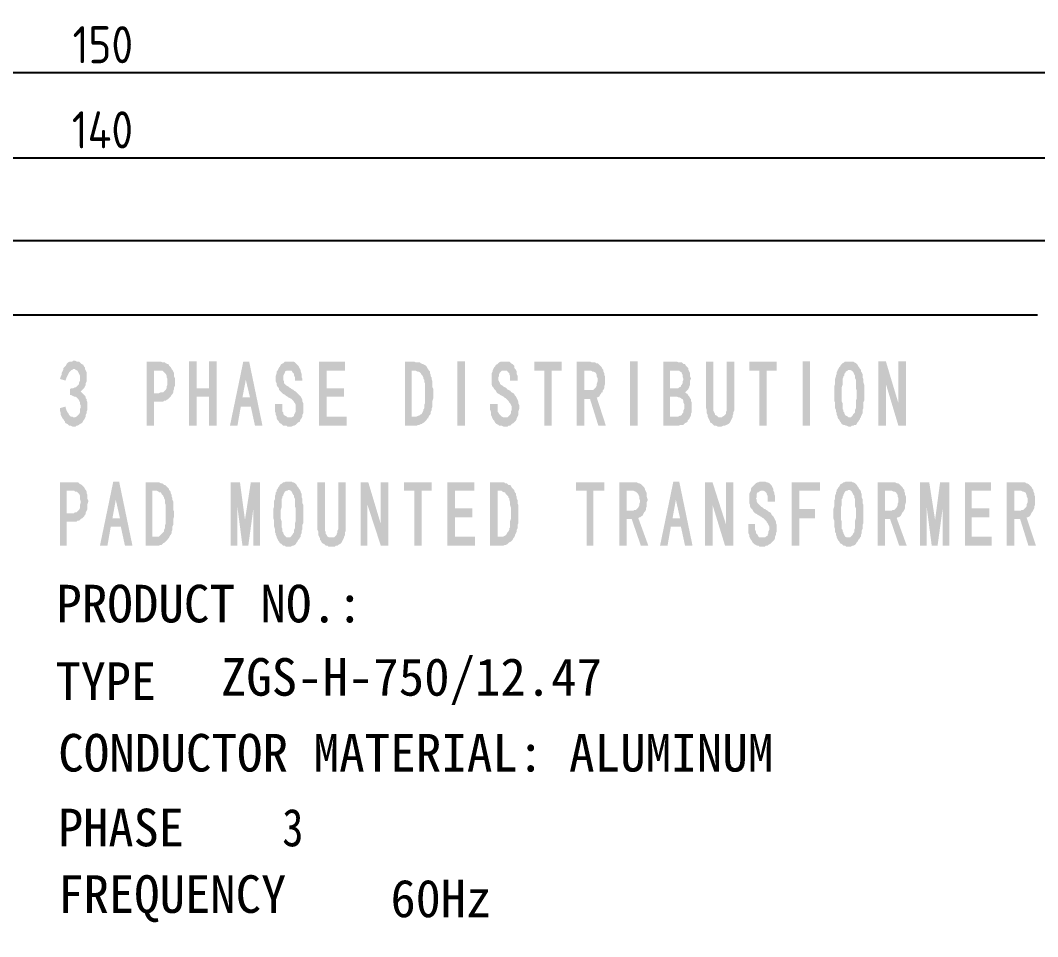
# Model space of a CAD drawing. Header units: millimetres. Extents: x 226184 to 235717, y -181921 to -175474.
# Drawn here: x 235607.6 to 235676.2, y -181447 to -181385.2 of the extents above; entities that cross this region are included whole.
import ezdxf

# ---------------------------------------------------------------- set-up
doc = ezdxf.new("R2010")
doc.units = ezdxf.units.MM
doc.header["$LTSCALE"] = 13
doc.layers.add('2', color=3, linetype='Continuous')
doc.layers.add('PDF_Geometry', color=7, linetype='Continuous')
doc.styles.add('PDF FangSong', font='simfang.ttf')
doc.styles.get("Standard").update_dxf_attribs({"font": 'gbenor.shx', "bigfont": 'gbcbig.shx'})
doc.dimstyles.new('ISO-25', dxfattribs={"dimtxt": 2.5, "dimasz": 2.5, "dimexe": 1.25, "dimexo": 0.625, "dimtad": 1, "dimtxsty": 'Standard', "dimcen": 2.5, "dimadec": 0, "dimazin": 0, "dimtfac": 1, "dimtmove": 0, "dimatfit": 3, "dimfxl": 1, "dimarcsym": 0})

# ---------------------------------------------------------------- blocks, each defined once
blk = doc.blocks.new('*D157')
at = {"layer": '2', "color": 0, "linetype": 'Continuous', "lineweight": -2}
for p, q in [((235543.149, -181401.883), (235543.149, -181393.252)), ((235683.116, -181401.883), (235683.116, -181393.252)), ((235545.649, -181394.502), (235680.616, -181394.502))]:
    blk.add_line(p, q, dxfattribs=at)
at = {"layer": '2', "color": 0, "linetype": 'Continuous'}
for points in [[(235545.649, -181394.086), (235545.649, -181394.919), (235543.149, -181394.502)], [(235680.616, -181394.086), (235680.616, -181394.919), (235683.116, -181394.502)]]:
    blk.add_solid(points, dxfattribs=at)
at = {"layer": 'Defpoints', "color": 0, "linetype": 'Continuous'}
for p in [(235683.116, -181394.502), (235543.149, -181402.508), (235683.116, -181402.508)]:
    blk.add_point(p, dxfattribs=at)
at = {"layer": '2', "color": 0, "linetype": 'Continuous', "insert": (235613.132, -181392.627), "char_height": 2.5, "attachment_point": 5}
blk.add_mtext('140', dxfattribs=at)
blk = doc.blocks.new('*D158')
at = {"layer": '2', "color": 0, "linetype": 'Continuous', "lineweight": -2}
for p, q in [((235538.15, -181399.468), (235538.15, -181387.513)), ((235688.171, -181399.468), (235688.171, -181387.513)), ((235540.65, -181388.763), (235685.671, -181388.763))]:
    blk.add_line(p, q, dxfattribs=at)
at = {"layer": '2', "color": 0, "linetype": 'Continuous'}
for points in [[(235540.65, -181388.346), (235540.65, -181389.179), (235538.15, -181388.763)], [(235685.671, -181388.346), (235685.671, -181389.179), (235688.171, -181388.763)]]:
    blk.add_solid(points, dxfattribs=at)
at = {"layer": 'Defpoints', "color": 0, "linetype": 'Continuous'}
for p in [(235688.171, -181388.763), (235538.15, -181400.093), (235688.171, -181400.093)]:
    blk.add_point(p, dxfattribs=at)
at = {"layer": '2', "color": 0, "linetype": 'Continuous', "insert": (235613.16, -181386.888), "char_height": 2.5, "attachment_point": 5}
blk.add_mtext('150', dxfattribs=at)

msp = doc.modelspace()

# ---------------------------------------------------------------- hatches: boundary and pattern name
at = {"layer": '2', "linetype": 'Continuous', "transparency": 33554559}
for points in [[(235611.166, -181408.181), (235611.11, -181408.238), (235610.998, -181408.238), (235610.942, -181408.238), (235610.829, -181408.294), (235610.773, -181408.35), (235610.717, -181408.406), (235610.661, -181408.518), (235610.605, -181408.575), (235610.549, -181408.631), (235610.492, -181408.687), (235610.492, -181408.799), (235610.436, -181408.912), (235610.38, -181409.024), (235610.38, -181409.136), (235610.324, -181409.249), (235610.268, -181409.417), (235610.661, -181409.529), (235610.661, -181409.473), (235610.717, -181409.305), (235610.773, -181409.192), (235610.829, -181409.08), (235610.886, -181408.968), (235610.942, -181408.912), (235610.998, -181408.855), (235611.054, -181408.799), (235611.11, -181408.799), (235611.166, -181408.743), (235611.953, -181408.743), (235611.953, -181408.631), (235611.897, -181408.575), (235611.84, -181408.462), (235611.728, -181408.406), (235611.672, -181408.35), (235611.616, -181408.294), (235611.56, -181408.238), (235611.447, -181408.238), (235611.391, -181408.238), (235611.279, -181408.181)], [(235617.064, -181408.238), (235616.109, -181408.238), (235616.109, -181412.562), (235616.615, -181412.562), (235616.615, -181410.934), (235617.064, -181410.934), (235617.12, -181410.934), (235617.232, -181410.934), (235617.289, -181410.877), (235617.401, -181410.877), (235617.457, -181410.821), (235617.569, -181410.765), (235617.626, -181410.709), (235617.682, -181410.653), (235617.738, -181410.596), (235617.794, -181410.484), (235617.85, -181410.428), (235616.615, -181410.372), (235616.615, -181408.855), (235616.952, -181408.855), (235617.85, -181408.799), (235617.794, -181408.743), (235617.738, -181408.631), (235617.682, -181408.575), (235617.626, -181408.518), (235617.569, -181408.406), (235617.513, -181408.406), (235617.401, -181408.35), (235617.345, -181408.294), (235617.232, -181408.294), (235617.176, -181408.294)], [(235619.479, -181408.237), (235618.974, -181408.237), (235618.974, -181412.562), (235619.479, -181412.562), (235619.479, -181410.596), (235620.322, -181410.596), (235619.479, -181410.035)], [(235620.827, -181408.237), (235620.322, -181408.237), (235620.322, -181410.035), (235619.479, -181410.035), (235620.322, -181410.596), (235620.322, -181412.562), (235620.827, -181412.562)], [(235623.018, -181408.238), (235622.624, -181408.238), (235621.726, -181412.562), (235622.231, -181412.562), (235622.456, -181411.27), (235623.13, -181411.27), (235622.568, -181410.653), (235622.793, -181409.473)], [(235623.018, -181408.237), (235622.793, -181409.473), (235623.074, -181410.653), (235622.568, -181410.653), (235623.13, -181411.27), (235623.411, -181412.562), (235623.916, -181412.562)], [(235625.714, -181408.238), (235625.601, -181408.238), (235625.545, -181408.238), (235625.433, -181408.238), (235625.377, -181408.294), (235625.32, -181408.35), (235625.208, -181408.406), (235625.152, -181408.462), (235625.096, -181408.575), (235625.04, -181408.631), (235624.983, -181408.743), (235624.927, -181408.855), (235625.714, -181408.855), (235625.826, -181408.855), (235625.882, -181408.855), (235625.938, -181408.968), (235625.994, -181409.024), (235626.051, -181409.08), (235626.051, -181409.192), (235626.107, -181409.305), (235626.107, -181409.417), (235626.107, -181409.529), (235626.612, -181409.529), (235626.612, -181409.417), (235626.556, -181409.305), (235626.556, -181409.192), (235626.556, -181409.08), (235626.5, -181408.912), (235626.5, -181408.799), (235626.444, -181408.743), (235626.388, -181408.631), (235626.331, -181408.518), (235626.275, -181408.462), (235626.219, -181408.406), (235626.163, -181408.35), (235626.107, -181408.294), (235625.994, -181408.238), (235625.882, -181408.238), (235625.826, -181408.238)], [(235629.477, -181408.238), (235627.735, -181408.238), (235627.735, -181412.562), (235629.589, -181412.562), (235629.589, -181411.944), (235628.241, -181411.944), (235628.241, -181410.596), (235629.421, -181410.596), (235629.421, -181410.035), (235628.241, -181410.035), (235628.241, -181408.855), (235629.477, -181408.855)], [(235634.139, -181408.238), (235633.521, -181408.238), (235633.521, -181412.562), (235634.139, -181412.562), (235634.195, -181412.562), (235634.307, -181412.562), (235634.419, -181412.506), (235634.476, -181412.506), (235634.588, -181412.45), (235634.644, -181412.45), (235634.7, -181412.394), (235634.813, -181412.338), (235634.869, -181412.282), (235634.925, -181412.225), (235634.981, -181412.169), (235635.037, -181412.057), (235635.093, -181412.057), (235635.093, -181412.001), (235633.97, -181411.944), (235633.97, -181408.855), (235634.139, -181408.855), (235635.15, -181408.855), (235635.093, -181408.799), (235635.093, -181408.743), (235635.037, -181408.687), (235634.981, -181408.575), (235634.925, -181408.518), (235634.813, -181408.462), (235634.756, -181408.406), (235634.7, -181408.406), (235634.588, -181408.35), (235634.532, -181408.294), (235634.419, -181408.294), (235634.307, -181408.294), (235634.251, -181408.294)], [(235637.565, -181412.562), (235637.059, -181412.562), (235637.059, -181408.237), (235637.565, -181408.237)], [(235640.205, -181408.238), (235640.148, -181408.238), (235640.036, -181408.238), (235639.98, -181408.238), (235639.868, -181408.294), (235639.811, -181408.35), (235639.755, -181408.406), (235639.643, -181408.462), (235639.587, -181408.575), (235639.531, -181408.631), (235639.474, -181408.743), (235639.418, -181408.855), (235640.205, -181408.855), (235640.317, -181408.855), (235640.373, -181408.855), (235640.485, -181408.968), (235640.542, -181409.024), (235640.542, -181409.08), (235640.598, -181409.192), (235640.598, -181409.305), (235640.598, -181409.417), (235640.598, -181409.529), (235641.103, -181409.529), (235641.103, -181409.417), (235641.103, -181409.305), (235641.103, -181409.192), (235641.047, -181409.08), (235641.047, -181408.912), (235640.991, -181408.799), (235640.935, -181408.743), (235640.879, -181408.631), (235640.879, -181408.518), (235640.822, -181408.462), (235640.766, -181408.406), (235640.654, -181408.35), (235640.598, -181408.294), (235640.542, -181408.238), (235640.429, -181408.238), (235640.317, -181408.238)], [(235644.08, -181408.238), (235642.227, -181408.238), (235642.227, -181408.855), (235642.901, -181408.855), (235642.901, -181412.562), (235643.406, -181412.562), (235643.406, -181408.855), (235644.08, -181408.855)], [(235645.99, -181408.238), (235645.091, -181408.238), (235645.091, -181412.562), (235645.596, -181412.562), (235645.596, -181410.765), (235645.99, -181410.765), (235646.439, -181410.653), (235646.495, -181410.653), (235646.608, -181410.596), (235646.664, -181410.484), (235646.72, -181410.428), (235646.776, -181410.316), (235646.832, -181410.316), (235646.832, -181410.203), (235645.596, -181410.147), (235645.596, -181408.855), (235645.934, -181408.855), (235646.888, -181408.799), (235646.832, -181408.743), (235646.776, -181408.631), (235646.72, -181408.575), (235646.664, -181408.518), (235646.608, -181408.462), (235646.551, -181408.406), (235646.495, -181408.35), (235646.383, -181408.35), (235646.327, -181408.294), (235646.214, -181408.294), (235646.102, -181408.294)], [(235649.191, -181412.562), (235648.686, -181412.562), (235648.686, -181408.237), (235649.191, -181408.237)], [(235651.831, -181408.238), (235650.932, -181408.238), (235650.932, -181412.562), (235651.831, -181412.562), (235651.887, -181412.562), (235651.999, -181412.562), (235652.056, -181412.506), (235652.168, -181412.506), (235652.28, -181412.506), (235652.336, -181412.45), (235652.393, -181412.394), (235652.505, -181412.338), (235652.561, -181412.282), (235652.561, -181412.225), (235652.617, -181412.169), (235652.673, -181412.113), (235652.73, -181412.001), (235651.382, -181411.944), (235651.382, -181410.596), (235651.831, -181410.596), (235652.673, -181410.596), (235652.617, -181410.54), (235652.561, -181410.428), (235652.449, -181410.372), (235652.393, -181410.316), (235652.336, -181410.316), (235652.393, -181410.316), (235652.449, -181410.26), (235652.505, -181410.203), (235652.617, -181410.091), (235651.382, -181410.035), (235651.382, -181408.855), (235651.887, -181408.855), (235652.617, -181408.799), (235652.617, -181408.687), (235652.561, -181408.631), (235652.505, -181408.575), (235652.449, -181408.518), (235652.393, -181408.406), (235652.28, -181408.406), (235652.224, -181408.35), (235652.168, -181408.294), (235652.056, -181408.294), (235651.943, -181408.294)], [(235654.302, -181408.238), (235653.797, -181408.238), (235653.797, -181411.27), (235653.797, -181411.327), (235653.853, -181411.495), (235653.853, -181411.608), (235653.853, -181411.72), (235653.909, -181411.832), (235653.909, -181411.944), (235653.965, -181412.057), (235654.022, -181412.169), (235654.022, -181412.225), (235654.078, -181412.225), (235654.078, -181412.338), (235654.19, -181412.394), (235654.246, -181412.45), (235654.302, -181412.506), (235654.359, -181412.562), (235654.471, -181412.562), (235654.583, -181412.618), (235654.639, -181412.618), (235654.752, -181412.618), (235654.864, -181412.618), (235654.976, -181412.562), (235655.089, -181412.562), (235655.145, -181412.506), (235655.201, -181412.506), (235655.313, -181412.45), (235655.37, -181412.394), (235655.426, -181412.338), (235655.482, -181412.225), (235655.538, -181412.113), (235655.594, -181412.001), (235654.752, -181412.001), (235654.639, -181412.001), (235654.583, -181411.944), (235654.527, -181411.888), (235654.415, -181411.832), (235654.415, -181411.776), (235654.359, -181411.664), (235654.302, -181411.551), (235654.302, -181411.439), (235654.302, -181411.27)], [(235655.707, -181408.238), (235655.201, -181408.238), (235655.201, -181411.27), (235655.201, -181411.439), (235655.201, -181411.551), (235655.145, -181411.664), (235655.145, -181411.776), (235655.089, -181411.832), (235655.033, -181411.888), (235654.92, -181411.944), (235654.864, -181412.001), (235654.752, -181412.001), (235655.594, -181412.001), (235655.594, -181411.888), (235655.65, -181411.776), (235655.65, -181411.664), (235655.707, -181411.551), (235655.707, -181411.383), (235655.707, -181411.27)], [(235658.571, -181408.238), (235656.717, -181408.238), (235656.717, -181408.855), (235657.391, -181408.855), (235657.391, -181412.562), (235657.897, -181412.562), (235657.897, -181408.855), (235658.571, -181408.855)], [(235660.818, -181412.562), (235660.312, -181412.562), (235660.312, -181408.237), (235660.818, -181408.237)], [(235663.458, -181408.238), (235663.345, -181408.238), (235663.289, -181408.238), (235663.177, -181408.238), (235663.121, -181408.294), (235663.008, -181408.35), (235662.952, -181408.406), (235662.896, -181408.462), (235662.84, -181408.575), (235662.784, -181408.631), (235662.727, -181408.743), (235662.671, -181408.799), (235663.458, -181408.799), (235663.514, -181408.799), (235663.626, -181408.855), (235663.682, -181408.912), (235663.738, -181408.968), (235663.795, -181409.08), (235663.795, -181409.136), (235663.851, -181409.192), (235663.851, -181409.305), (235663.851, -181409.361), (235663.907, -181409.473), (235663.907, -181409.586), (235663.907, -181409.754), (235663.907, -181409.866), (235663.907, -181410.035), (235663.963, -181410.203), (235663.963, -181410.372), (235663.963, -181410.54), (235663.963, -181410.709), (235663.907, -181410.877), (235663.907, -181411.046), (235663.907, -181411.158), (235663.907, -181411.27), (235663.907, -181411.383), (235663.851, -181411.495), (235663.851, -181411.551), (235663.851, -181411.664), (235663.795, -181411.72), (235663.738, -181411.776), (235663.682, -181411.888), (235663.626, -181411.944), (235663.57, -181412.001), (235663.458, -181412.001), (235664.188, -181412.057), (235664.244, -181412.001), (235664.244, -181411.944), (235664.3, -181411.832), (235664.356, -181411.72), (235664.356, -181411.608), (235664.356, -181411.495), (235664.412, -181411.383), (235664.412, -181411.27), (235664.412, -181411.158), (235664.412, -181410.99), (235664.469, -181410.877), (235664.469, -181410.709), (235664.469, -181410.54), (235664.469, -181410.372), (235664.469, -181410.26), (235664.469, -181410.091), (235664.469, -181409.923), (235664.469, -181409.81), (235664.412, -181409.642), (235664.412, -181409.529), (235664.412, -181409.417), (235664.356, -181409.305), (235664.356, -181409.192), (235664.356, -181409.08), (235664.3, -181408.968), (235664.244, -181408.912), (235664.244, -181408.799), (235664.188, -181408.743), (235664.132, -181408.631), (235664.075, -181408.575), (235664.019, -181408.462), (235663.963, -181408.406), (235663.907, -181408.35), (235663.795, -181408.294), (235663.738, -181408.238), (235663.626, -181408.238), (235663.57, -181408.238)], [(235665.929, -181408.237), (235665.423, -181408.237), (235665.423, -181412.562), (235665.929, -181412.562), (235665.929, -181409.754)], [(235665.929, -181408.237), (235665.929, -181409.754), (235666.771, -181412.562), (235666.771, -181411.046)], [(235667.277, -181408.237), (235666.771, -181408.237), (235666.771, -181411.046), (235666.771, -181412.562), (235667.277, -181412.562)], [(235611.953, -181408.743), (235611.166, -181408.743), (235611.279, -181408.743), (235611.335, -181408.799), (235611.447, -181408.855), (235611.503, -181408.968), (235611.559, -181409.08), (235611.616, -181409.192), (235611.616, -181409.305), (235611.616, -181409.417), (235611.616, -181409.529), (235611.559, -181409.642), (235611.559, -181409.754), (235611.503, -181409.81), (235611.447, -181409.866), (235611.391, -181409.923), (235611.335, -181409.979), (235611.279, -181409.979), (235611.166, -181410.035), (235611.054, -181410.035), (235610.942, -181410.091), (235610.942, -181410.484), (235610.998, -181410.484), (235611.11, -181410.54), (235611.222, -181410.597), (235611.279, -181410.597), (235611.391, -181410.653), (235611.447, -181410.709), (235611.503, -181410.765), (235611.559, -181410.877), (235611.616, -181410.99), (235611.616, -181411.102), (235611.672, -181411.214), (235611.672, -181411.327), (235611.616, -181411.439), (235611.616, -181411.551), (235611.616, -181411.664), (235611.559, -181411.776), (235611.503, -181411.832), (235611.447, -181411.888), (235611.391, -181411.944), (235611.279, -181412.001), (235611.222, -181412.001), (235610.436, -181412.057), (235610.492, -181412.113), (235610.548, -181412.225), (235610.605, -181412.282), (235610.605, -181412.338), (235610.661, -181412.394), (235610.773, -181412.45), (235610.829, -181412.506), (235610.885, -181412.562), (235610.998, -181412.562), (235611.11, -181412.619), (235611.166, -181412.619), (235611.222, -181412.619), (235611.335, -181412.619), (235611.391, -181412.562), (235611.447, -181412.562), (235611.559, -181412.506), (235611.616, -181412.45), (235611.728, -181412.394), (235611.784, -181412.338), (235611.84, -181412.225), (235611.896, -181412.169), (235611.953, -181412.057), (235612.009, -181411.944), (235612.009, -181411.832), (235612.065, -181411.72), (235612.065, -181411.608), (235612.121, -181411.495), (235612.121, -181411.383), (235612.121, -181411.271), (235612.121, -181411.102), (235612.121, -181410.99), (235612.065, -181410.877), (235612.065, -181410.765), (235612.009, -181410.709), (235612.009, -181410.653), (235611.953, -181410.54), (235611.84, -181410.428), (235611.784, -181410.372), (235611.728, -181410.316), (235611.672, -181410.26), (235611.784, -181410.147), (235611.84, -181410.091), (235611.896, -181410.035), (235611.953, -181409.923), (235612.009, -181409.81), (235612.009, -181409.698), (235612.065, -181409.586), (235612.065, -181409.473), (235612.065, -181409.361), (235612.065, -181409.192), (235612.065, -181409.08), (235612.065, -181408.968), (235612.009, -181408.855)], [(235617.85, -181408.799), (235616.952, -181408.855), (235617.064, -181408.855), (235617.176, -181408.855), (235617.232, -181408.912), (235617.289, -181408.968), (235617.345, -181409.024), (235617.401, -181409.08), (235617.457, -181409.192), (235617.457, -181409.305), (235617.513, -181409.417), (235617.513, -181409.586), (235617.513, -181409.642), (235617.513, -181409.81), (235617.457, -181409.923), (235617.457, -181410.035), (235617.401, -181410.147), (235617.345, -181410.203), (235617.289, -181410.26), (235617.232, -181410.316), (235617.176, -181410.316), (235617.064, -181410.316), (235616.952, -181410.372), (235616.615, -181410.372), (235617.85, -181410.428), (235617.906, -181410.316), (235617.906, -181410.203), (235617.963, -181410.091), (235617.963, -181409.979), (235618.019, -181409.866), (235618.019, -181409.698), (235618.019, -181409.586), (235618.019, -181409.529), (235618.019, -181409.361), (235617.963, -181409.249), (235617.963, -181409.136), (235617.963, -181409.024), (235617.906, -181408.912)], [(235624.927, -181408.855), (235624.871, -181408.912), (235624.871, -181409.024), (235624.815, -181409.192), (235624.815, -181409.305), (235624.815, -181409.417), (235624.815, -181409.586), (235624.871, -181409.698), (235624.871, -181409.81), (235624.927, -181409.923), (235624.983, -181409.979), (235625.039, -181410.091), (235625.039, -181410.147), (235625.096, -181410.203), (235625.208, -181410.316), (235625.264, -181410.372), (235625.32, -181410.428), (235625.433, -181410.484), (235625.489, -181410.54), (235625.601, -181410.596), (235625.657, -181410.653), (235625.77, -181410.709), (235625.882, -181410.765), (235625.938, -181410.821), (235625.994, -181410.877), (235626.05, -181410.99), (235626.107, -181411.046), (235626.163, -181411.158), (235626.163, -181411.271), (235626.163, -181411.383), (235626.163, -181411.495), (235626.163, -181411.608), (235626.107, -181411.72), (235626.05, -181411.832), (235626.05, -181411.888), (235625.994, -181411.944), (235625.882, -181412.001), (235625.826, -181412.001), (235625.713, -181412.001), (235626.556, -181412.057), (235626.612, -181411.944), (235626.612, -181411.832), (235626.668, -181411.72), (235626.668, -181411.608), (235626.668, -181411.439), (235626.668, -181411.327), (235626.668, -181411.271), (235626.668, -181411.158), (235626.668, -181411.046), (235626.612, -181410.934), (235626.612, -181410.821), (235626.556, -181410.709), (235626.5, -181410.596), (235626.444, -181410.54), (235626.331, -181410.428), (235626.275, -181410.372), (235626.219, -181410.316), (235626.163, -181410.26), (235626.05, -181410.203), (235625.994, -181410.147), (235625.882, -181410.091), (235625.826, -181410.035), (235625.713, -181409.979), (235625.657, -181409.923), (235625.545, -181409.866), (235625.489, -181409.81), (235625.433, -181409.754), (235625.376, -181409.698), (235625.376, -181409.586), (235625.32, -181409.473), (235625.32, -181409.361), (235625.32, -181409.305), (235625.32, -181409.192), (235625.376, -181409.08), (235625.433, -181408.968), (235625.433, -181408.912), (235625.545, -181408.855), (235625.601, -181408.855), (235625.713, -181408.855)], [(235635.15, -181408.855), (235634.139, -181408.855), (235634.195, -181408.855), (235634.251, -181408.855), (235634.363, -181408.912), (235634.419, -181408.912), (235634.532, -181408.968), (235634.588, -181409.024), (235634.644, -181409.136), (235634.7, -181409.192), (235634.756, -181409.305), (235634.756, -181409.361), (235634.813, -181409.473), (235634.813, -181409.586), (235634.869, -181409.698), (235634.869, -181409.81), (235634.869, -181409.979), (235634.869, -181410.091), (235634.869, -181410.26), (235634.869, -181410.428), (235634.869, -181410.484), (235634.869, -181410.596), (235634.869, -181410.765), (235634.869, -181410.934), (235634.869, -181411.046), (235634.813, -181411.158), (235634.813, -181411.271), (235634.813, -181411.383), (235634.756, -181411.495), (235634.756, -181411.551), (235634.7, -181411.664), (235634.644, -181411.776), (235634.532, -181411.832), (235634.476, -181411.888), (235634.419, -181411.888), (235634.307, -181411.944), (235634.251, -181411.944), (235634.139, -181411.944), (235633.97, -181411.944), (235635.093, -181412.001), (235635.15, -181411.888), (235635.206, -181411.832), (235635.262, -181411.72), (235635.262, -181411.608), (235635.318, -181411.495), (235635.318, -181411.383), (235635.374, -181411.271), (235635.374, -181411.158), (235635.374, -181410.99), (235635.374, -181410.877), (235635.43, -181410.709), (235635.43, -181410.596), (235635.43, -181410.428), (235635.43, -181410.26), (235635.43, -181410.091), (235635.374, -181409.979), (235635.374, -181409.81), (235635.374, -181409.698), (235635.374, -181409.586), (235635.318, -181409.417), (235635.318, -181409.305), (235635.262, -181409.248), (235635.262, -181409.136), (235635.206, -181409.024), (235635.206, -181408.912)], [(235639.418, -181408.855), (235639.418, -181408.912), (235639.362, -181409.024), (235639.362, -181409.192), (235639.362, -181409.305), (235639.362, -181409.417), (235639.362, -181409.586), (235639.362, -181409.698), (235639.362, -181409.81), (235639.418, -181409.923), (235639.474, -181409.979), (235639.53, -181410.091), (235639.587, -181410.147), (235639.643, -181410.203), (235639.699, -181410.316), (235639.755, -181410.372), (235639.867, -181410.428), (235639.924, -181410.484), (235640.036, -181410.54), (235640.148, -181410.596), (235640.204, -181410.653), (235640.317, -181410.709), (235640.373, -181410.765), (235640.429, -181410.821), (235640.485, -181410.877), (235640.541, -181410.99), (235640.598, -181411.046), (235640.654, -181411.158), (235640.71, -181411.271), (235640.71, -181411.383), (235640.71, -181411.495), (235640.654, -181411.608), (235640.654, -181411.72), (235640.598, -181411.832), (235640.541, -181411.888), (235640.485, -181411.944), (235640.429, -181412.001), (235640.317, -181412.001), (235640.204, -181412.001), (235641.047, -181412.057), (235641.103, -181411.944), (235641.159, -181411.832), (235641.159, -181411.72), (235641.159, -181411.608), (235641.215, -181411.439), (235641.215, -181411.327), (235641.215, -181411.271), (235641.215, -181411.158), (235641.159, -181411.046), (235641.159, -181410.934), (235641.103, -181410.821), (235641.047, -181410.709), (235640.991, -181410.596), (235640.935, -181410.54), (235640.878, -181410.428), (235640.822, -181410.372), (235640.71, -181410.316), (235640.654, -181410.26), (235640.598, -181410.203), (235640.485, -181410.147), (235640.373, -181410.091), (235640.373, -181410.035), (235640.261, -181409.979), (235640.148, -181409.923), (235640.092, -181409.866), (235639.98, -181409.81), (235639.924, -181409.754), (235639.924, -181409.698), (235639.867, -181409.586), (235639.811, -181409.473), (235639.811, -181409.361), (235639.811, -181409.305), (235639.867, -181409.192), (235639.867, -181409.08), (235639.924, -181408.968), (235639.98, -181408.912), (235640.036, -181408.855), (235640.148, -181408.855), (235640.204, -181408.855)], [(235646.888, -181408.799), (235645.934, -181408.855), (235645.99, -181408.855), (235646.046, -181408.855), (235646.158, -181408.912), (235646.214, -181408.912), (235646.327, -181408.968), (235646.383, -181409.024), (235646.439, -181409.136), (235646.439, -181409.249), (235646.495, -181409.361), (235646.495, -181409.529), (235646.495, -181409.586), (235646.439, -181409.754), (235646.439, -181409.866), (235646.383, -181409.979), (235646.327, -181410.035), (235646.271, -181410.091), (235646.214, -181410.147), (235646.102, -181410.147), (235646.046, -181410.147), (235645.597, -181410.147), (235646.832, -181410.203), (235646.888, -181410.147), (235646.945, -181410.035), (235646.945, -181409.923), (235647.001, -181409.754), (235647.001, -181409.642), (235647.001, -181409.529), (235647.001, -181409.417), (235647.001, -181409.249), (235646.945, -181409.136), (235646.945, -181409.024), (235646.888, -181408.912)], [(235652.617, -181408.799), (235651.887, -181408.855), (235651.999, -181408.855), (235652.056, -181408.912), (235652.168, -181408.968), (235652.168, -181409.024), (235652.224, -181409.136), (235652.224, -181409.249), (235652.28, -181409.417), (235652.28, -181409.473), (235652.224, -181409.586), (235652.224, -181409.698), (235652.168, -181409.81), (235652.112, -181409.866), (235652.112, -181409.923), (235651.999, -181409.979), (235651.943, -181410.035), (235651.831, -181410.035), (235651.382, -181410.035), (235652.617, -181410.091), (235652.673, -181409.979), (235652.673, -181409.923), (235652.73, -181409.81), (235652.73, -181409.698), (235652.73, -181409.529), (235652.786, -181409.417), (235652.786, -181409.361), (235652.73, -181409.249), (235652.73, -181409.136), (235652.73, -181409.024), (235652.673, -181408.912)], [(235662.671, -181408.799), (235662.671, -181408.855), (235662.615, -181408.968), (235662.615, -181409.08), (235662.559, -181409.192), (235662.559, -181409.249), (235662.503, -181409.417), (235662.503, -181409.529), (235662.503, -181409.642), (235662.503, -181409.754), (235662.447, -181409.923), (235662.447, -181410.091), (235662.447, -181410.26), (235662.447, -181410.372), (235662.447, -181410.428), (235662.447, -181410.54), (235662.447, -181410.709), (235662.447, -181410.877), (235662.503, -181410.99), (235662.503, -181411.158), (235662.503, -181411.271), (235662.503, -181411.383), (235662.559, -181411.495), (235662.559, -181411.608), (235662.615, -181411.72), (235662.615, -181411.832), (235662.671, -181411.944), (235662.671, -181412.001), (235662.727, -181412.113), (235662.784, -181412.169), (235662.84, -181412.282), (235662.896, -181412.338), (235662.952, -181412.45), (235663.064, -181412.506), (235663.121, -181412.506), (235663.233, -181412.562), (235663.289, -181412.562), (235663.401, -181412.619), (235663.458, -181412.619), (235663.57, -181412.619), (235663.626, -181412.562), (235663.738, -181412.562), (235663.795, -181412.506), (235663.907, -181412.506), (235663.963, -181412.45), (235664.019, -181412.338), (235664.075, -181412.282), (235664.132, -181412.169), (235664.188, -181412.113), (235664.188, -181412.057), (235663.458, -181412.001), (235663.401, -181412.001), (235663.345, -181411.944), (235663.233, -181411.888), (235663.177, -181411.832), (235663.121, -181411.72), (235663.121, -181411.664), (235663.064, -181411.608), (235663.064, -181411.495), (235663.008, -181411.439), (235663.008, -181411.327), (235663.008, -181411.158), (235663.008, -181411.046), (235662.952, -181410.934), (235662.952, -181410.765), (235662.952, -181410.596), (235662.952, -181410.372), (235662.952, -181410.26), (235662.952, -181410.091), (235662.952, -181409.979), (235663.008, -181409.81), (235663.008, -181409.642), (235663.008, -181409.529), (235663.008, -181409.417), (235663.064, -181409.305), (235663.064, -181409.249), (235663.121, -181409.192), (235663.121, -181409.08), (235663.177, -181409.024), (235663.233, -181408.912), (235663.345, -181408.855), (235663.401, -181408.799), (235663.458, -181408.799)], [(235646.439, -181410.653), (235645.99, -181410.765), (235646.551, -181412.562), (235647.057, -181412.562)], [(235652.674, -181410.597), (235651.831, -181410.597), (235651.943, -181410.653), (235652, -181410.653), (235652.112, -181410.709), (235652.168, -181410.765), (235652.224, -181410.765), (235652.28, -181410.877), (235652.28, -181410.99), (235652.337, -181411.102), (235652.337, -181411.271), (235652.337, -181411.439), (235652.28, -181411.551), (235652.28, -181411.664), (235652.224, -181411.72), (235652.168, -181411.832), (235652.112, -181411.888), (235652.056, -181411.888), (235651.943, -181411.945), (235651.831, -181411.945), (235651.775, -181411.945), (235651.382, -181411.945), (235652.73, -181412.001), (235652.786, -181411.888), (235652.786, -181411.776), (235652.842, -181411.664), (235652.842, -181411.551), (235652.842, -181411.383), (235652.842, -181411.271), (235652.842, -181411.158), (235652.842, -181410.99), (235652.786, -181410.877), (235652.786, -181410.765), (235652.73, -181410.709)], [(235610.661, -181411.271), (235610.268, -181411.383), (235610.268, -181411.439), (235610.268, -181411.551), (235610.324, -181411.72), (235610.324, -181411.832), (235610.38, -181411.945), (235610.436, -181412.057), (235611.223, -181412.001), (235611.166, -181412.001), (235611.11, -181411.945), (235610.998, -181411.945), (235610.942, -181411.888), (235610.886, -181411.832), (235610.829, -181411.72), (235610.773, -181411.664), (235610.717, -181411.551), (235610.661, -181411.383)], [(235625.264, -181411.102), (235624.759, -181411.102), (235624.759, -181411.327), (235624.759, -181411.495), (235624.759, -181411.608), (235624.815, -181411.72), (235624.815, -181411.832), (235624.871, -181411.944), (235624.871, -181412.057), (235624.927, -181412.169), (235624.983, -181412.225), (235625.039, -181412.338), (235625.096, -181412.394), (235625.208, -181412.45), (235625.264, -181412.506), (235625.32, -181412.562), (235625.433, -181412.562), (235625.545, -181412.562), (235625.601, -181412.618), (235625.713, -181412.618), (235625.77, -181412.618), (235625.882, -181412.618), (235625.994, -181412.562), (235626.05, -181412.562), (235626.163, -181412.506), (235626.219, -181412.45), (235626.275, -181412.394), (235626.331, -181412.338), (235626.444, -181412.282), (235626.444, -181412.225), (235626.5, -181412.113), (235626.556, -181412.057), (235625.713, -181412.001), (235625.601, -181412.001), (235625.545, -181411.944), (235625.433, -181411.888), (235625.376, -181411.832), (235625.32, -181411.776), (235625.32, -181411.664), (235625.264, -181411.608), (235625.264, -181411.439), (235625.264, -181411.327)], [(235639.755, -181411.102), (235639.25, -181411.102), (235639.25, -181411.327), (235639.25, -181411.495), (235639.306, -181411.608), (235639.306, -181411.72), (235639.306, -181411.832), (235639.362, -181411.944), (235639.418, -181412.057), (235639.474, -181412.169), (235639.531, -181412.225), (235639.587, -181412.338), (235639.643, -181412.394), (235639.699, -181412.45), (235639.811, -181412.506), (235639.868, -181412.562), (235639.924, -181412.562), (235640.036, -181412.562), (235640.148, -181412.618), (235640.205, -181412.618), (235640.317, -181412.618), (235640.429, -181412.618), (235640.485, -181412.562), (235640.598, -181412.562), (235640.654, -181412.506), (235640.71, -181412.45), (235640.822, -181412.394), (235640.879, -181412.338), (235640.935, -181412.282), (235640.991, -181412.225), (235641.047, -181412.113), (235641.047, -181412.057), (235640.205, -181412.001), (235640.148, -181412.001), (235640.036, -181411.944), (235639.98, -181411.888), (235639.924, -181411.832), (235639.868, -181411.776), (235639.811, -181411.664), (235639.755, -181411.608), (235639.755, -181411.439), (235639.755, -181411.327)], [(235611.222, -181416.382), (235610.268, -181416.382), (235610.268, -181420.65), (235610.717, -181420.65), (235610.717, -181419.021), (235611.222, -181419.021), (235611.279, -181419.021), (235611.391, -181419.021), (235611.447, -181418.965), (235611.559, -181418.965), (235611.616, -181418.909), (235611.672, -181418.853), (235611.784, -181418.797), (235611.84, -181418.741), (235611.896, -181418.684), (235611.953, -181418.572), (235612.009, -181418.516), (235610.717, -181418.46), (235610.717, -181416.943), (235611.11, -181416.943), (235612.009, -181416.887), (235611.953, -181416.831), (235611.896, -181416.719), (235611.84, -181416.662), (235611.784, -181416.606), (235611.728, -181416.55), (235611.616, -181416.494), (235611.559, -181416.438), (235611.503, -181416.382), (235611.391, -181416.382), (235611.279, -181416.382)], [(235614.256, -181416.325), (235613.862, -181416.325), (235612.964, -181420.65), (235613.469, -181420.65), (235613.694, -181419.358), (235614.368, -181419.358), (235613.806, -181418.797), (235614.031, -181417.561)], [(235614.256, -181416.325), (235614.031, -181417.561), (235614.312, -181418.797), (235613.806, -181418.797), (235614.368, -181419.358), (235614.649, -181420.65), (235615.154, -181420.65)], [(235616.671, -181416.382), (235616.053, -181416.382), (235616.053, -181420.65), (235616.671, -181420.65), (235616.727, -181420.65), (235616.839, -181420.65), (235616.952, -181420.65), (235617.008, -181420.594), (235617.12, -181420.594), (235617.176, -181420.538), (235617.232, -181420.482), (235617.345, -181420.426), (235617.401, -181420.369), (235617.457, -181420.313), (235617.513, -181420.257), (235617.569, -181420.145), (235617.626, -181420.145), (235617.626, -181420.089), (235616.502, -181420.032), (235616.502, -181416.943), (235616.671, -181416.943), (235617.682, -181416.943), (235617.626, -181416.887), (235617.626, -181416.831), (235617.569, -181416.775), (235617.513, -181416.719), (235617.401, -181416.606), (235617.345, -181416.55), (235617.289, -181416.55), (235617.232, -181416.494), (235617.12, -181416.438), (235617.064, -181416.438), (235616.952, -181416.382), (235616.839, -181416.382), (235616.783, -181416.382)], [(235622.4, -181416.382), (235621.782, -181416.382), (235621.782, -181420.65), (235622.231, -181420.65), (235622.231, -181418.067)], [(235622.4, -181416.382), (235622.231, -181418.067), (235622.568, -181420.65), (235622.737, -181418.909)], [(235623.748, -181416.382), (235623.13, -181416.382), (235622.737, -181418.909), (235622.568, -181420.65), (235622.961, -181420.65), (235623.298, -181418.179)], [(235623.748, -181416.382), (235623.298, -181418.179), (235623.298, -181420.65), (235623.748, -181420.65)], [(235625.657, -181416.325), (235625.545, -181416.325), (235625.489, -181416.325), (235625.377, -181416.382), (235625.32, -181416.382), (235625.264, -181416.438), (235625.152, -181416.494), (235625.096, -181416.55), (235625.04, -181416.662), (235624.983, -181416.719), (235624.927, -181416.831), (235624.871, -181416.887), (235625.657, -181416.887), (235625.714, -181416.887), (235625.826, -181416.943), (235625.882, -181416.999), (235625.938, -181417.112), (235625.994, -181417.224), (235626.051, -181417.28), (235626.051, -181417.393), (235626.107, -181417.505), (235626.107, -181417.617), (235626.107, -181417.73), (235626.107, -181417.842), (235626.107, -181418.01), (235626.163, -181418.123), (235626.163, -181418.291), (235626.163, -181418.516), (235626.163, -181418.628), (235626.163, -181418.797), (235626.163, -181418.965), (235626.107, -181419.134), (235626.107, -181419.246), (235626.107, -181419.358), (235626.107, -181419.471), (235626.051, -181419.583), (235626.051, -181419.695), (235626.051, -181419.752), (235625.994, -181419.808), (235625.938, -181419.92), (235625.882, -181419.976), (235625.826, -181420.033), (235625.77, -181420.089), (235625.657, -181420.089), (235626.388, -181420.201), (235626.444, -181420.089), (235626.5, -181420.033), (235626.5, -181419.92), (235626.556, -181419.808), (235626.556, -181419.752), (235626.556, -181419.639), (235626.612, -181419.527), (235626.612, -181419.358), (235626.612, -181419.246), (235626.668, -181419.134), (235626.668, -181418.965), (235626.668, -181418.797), (235626.668, -181418.685), (235626.668, -181418.516), (235626.668, -181418.347), (235626.668, -181418.179), (235626.668, -181418.067), (235626.668, -181417.898), (235626.612, -181417.786), (235626.612, -181417.617), (235626.612, -181417.505), (235626.556, -181417.393), (235626.556, -181417.28), (235626.556, -181417.168), (235626.5, -181417.056), (235626.5, -181416.999), (235626.444, -181416.887), (235626.388, -181416.831), (235626.331, -181416.719), (235626.275, -181416.662), (235626.219, -181416.55), (235626.163, -181416.494), (235626.107, -181416.438), (235625.994, -181416.382), (235625.938, -181416.382), (235625.882, -181416.325), (235625.77, -181416.325)], [(235628.129, -181416.382), (235627.623, -181416.382), (235627.623, -181419.358), (235627.623, -181419.415), (235627.623, -181419.583), (235627.679, -181419.695), (235627.679, -181419.808), (235627.679, -181419.92), (235627.736, -181420.032), (235627.792, -181420.145), (235627.792, -181420.257), (235627.848, -181420.313), (235627.904, -181420.426), (235627.96, -181420.482), (235628.073, -181420.538), (235628.129, -181420.594), (235628.185, -181420.65), (235628.297, -181420.65), (235628.353, -181420.706), (235628.466, -181420.706), (235628.578, -181420.706), (235628.69, -181420.706), (235628.803, -181420.706), (235628.859, -181420.65), (235628.971, -181420.65), (235629.027, -181420.594), (235629.14, -181420.538), (235629.196, -181420.482), (235629.252, -181420.426), (235629.308, -181420.313), (235629.364, -181420.201), (235629.421, -181420.089), (235628.578, -181420.089), (235628.466, -181420.089), (235628.41, -181420.089), (235628.297, -181420.032), (235628.241, -181419.92), (235628.185, -181419.864), (235628.185, -181419.752), (235628.129, -181419.639), (235628.129, -181419.527), (235628.129, -181419.358)], [(235629.533, -181416.382), (235629.027, -181416.382), (235629.027, -181419.358), (235629.027, -181419.527), (235628.971, -181419.639), (235628.971, -181419.752), (235628.915, -181419.864), (235628.915, -181419.92), (235628.803, -181420.032), (235628.747, -181420.089), (235628.69, -181420.089), (235628.578, -181420.089), (235629.421, -181420.089), (235629.421, -181420.032), (235629.477, -181419.92), (235629.477, -181419.752), (235629.533, -181419.639), (235629.533, -181419.527), (235629.533, -181419.358)], [(235631.049, -181416.382), (235630.544, -181416.382), (235630.544, -181420.65), (235630.993, -181420.65), (235630.993, -181417.898)], [(235631.049, -181416.382), (235630.993, -181417.898), (235631.892, -181420.65), (235631.892, -181419.19)], [(235632.397, -181416.382), (235631.892, -181416.382), (235631.892, -181419.19), (235631.892, -181420.65), (235632.397, -181420.65)], [(235635.318, -181416.382), (235633.465, -181416.382), (235633.465, -181416.943), (235634.139, -181416.943), (235634.139, -181420.65), (235634.644, -181420.65), (235634.644, -181416.943), (235635.318, -181416.943)], [(235638.183, -181416.382), (235636.385, -181416.382), (235636.385, -181420.65), (235638.239, -181420.65), (235638.239, -181420.032), (235636.891, -181420.032), (235636.891, -181418.741), (235638.07, -181418.741), (235638.07, -181418.123), (235636.891, -181418.123), (235636.891, -181416.943), (235638.183, -181416.943)], [(235639.868, -181416.382), (235639.25, -181416.382), (235639.25, -181420.65), (235639.868, -181420.65), (235639.98, -181420.65), (235640.036, -181420.65), (235640.148, -181420.65), (235640.261, -181420.594), (235640.317, -181420.594), (235640.429, -181420.538), (235640.485, -181420.482), (235640.542, -181420.426), (235640.654, -181420.369), (235640.71, -181420.313), (235640.766, -181420.257), (235640.822, -181420.145), (235640.879, -181420.089), (235639.755, -181420.032), (235639.755, -181416.943), (235639.868, -181416.943), (235640.879, -181416.943), (235640.879, -181416.887), (235640.822, -181416.831), (235640.766, -181416.775), (235640.71, -181416.719), (235640.654, -181416.606), (235640.598, -181416.55), (235640.485, -181416.55), (235640.429, -181416.494), (235640.373, -181416.438), (235640.261, -181416.438), (235640.205, -181416.382), (235640.092, -181416.382), (235639.98, -181416.382)], [(235646.945, -181416.382), (235645.035, -181416.382), (235645.035, -181416.943), (235645.765, -181416.943), (235645.765, -181420.65), (235646.214, -181420.65), (235646.214, -181416.943), (235646.945, -181416.943)], [(235648.854, -181416.382), (235647.956, -181416.382), (235647.956, -181420.65), (235648.461, -181420.65), (235648.461, -181418.853), (235648.798, -181418.853), (235649.247, -181418.797), (235649.304, -181418.741), (235649.36, -181418.741), (235649.416, -181418.684), (235649.528, -181418.628), (235649.584, -181418.516), (235649.641, -181418.404), (235649.697, -181418.347), (235648.461, -181418.291), (235648.461, -181416.943), (235648.798, -181416.943), (235649.697, -181416.887), (235649.697, -181416.831), (235649.641, -181416.719), (235649.584, -181416.662), (235649.528, -181416.606), (235649.472, -181416.55), (235649.416, -181416.494), (235649.304, -181416.438), (235649.247, -181416.438), (235649.135, -181416.382), (235649.079, -181416.382), (235648.967, -181416.382)], [(235652, -181416.325), (235651.606, -181416.325), (235650.708, -181420.65), (235651.213, -181420.65), (235651.438, -181419.358), (235652.112, -181419.358), (235651.55, -181418.797), (235651.775, -181417.561)], [(235652, -181416.325), (235651.775, -181417.561), (235652.056, -181418.797), (235651.55, -181418.797), (235652.112, -181419.358), (235652.393, -181420.65), (235652.898, -181420.65)], [(235654.246, -181416.382), (235653.741, -181416.382), (235653.741, -181420.65), (235654.246, -181420.65), (235654.246, -181417.898)], [(235654.246, -181416.382), (235654.246, -181417.898), (235655.089, -181420.65), (235655.145, -181419.19)], [(235655.65, -181416.382), (235655.145, -181416.382), (235655.145, -181419.19), (235655.089, -181420.65), (235655.65, -181420.65)], [(235657.616, -181416.325), (235657.504, -181416.325), (235657.448, -181416.325), (235657.335, -181416.382), (235657.279, -181416.382), (235657.167, -181416.438), (235657.111, -181416.494), (235657.055, -181416.55), (235656.942, -181416.662), (235656.886, -181416.719), (235656.83, -181416.831), (235656.83, -181416.943), (235657.616, -181416.943), (235657.672, -181416.943), (235657.785, -181416.999), (235657.841, -181417.056), (235657.897, -181417.112), (235657.897, -181417.168), (235657.953, -181417.28), (235657.953, -181417.393), (235657.953, -181417.505), (235657.953, -181417.673), (235658.459, -181417.673), (235658.459, -181417.617), (235658.459, -181417.505), (235658.459, -181417.393), (235658.459, -181417.28), (235658.403, -181417.168), (235658.403, -181417.056), (235658.346, -181416.943), (235658.346, -181416.831), (235658.29, -181416.719), (235658.234, -181416.606), (235658.178, -181416.55), (235658.122, -181416.494), (235658.066, -181416.438), (235657.953, -181416.382), (235657.897, -181416.382), (235657.785, -181416.325), (235657.672, -181416.325)], [(235661.492, -181416.382), (235659.582, -181416.382), (235659.582, -181420.65), (235660.088, -181420.65), (235660.088, -181418.797), (235661.155, -181418.797), (235661.155, -181418.179), (235660.088, -181418.179), (235660.088, -181416.943), (235661.492, -181416.943)], [(235663.401, -181416.325), (235663.289, -181416.325), (235663.233, -181416.325), (235663.121, -181416.382), (235663.064, -181416.382), (235663.008, -181416.438), (235662.896, -181416.494), (235662.84, -181416.55), (235662.784, -181416.662), (235662.727, -181416.719), (235662.671, -181416.831), (235662.615, -181416.887), (235663.401, -181416.887), (235663.458, -181416.887), (235663.57, -181416.943), (235663.626, -181416.999), (235663.682, -181417.112), (235663.738, -181417.224), (235663.795, -181417.28), (235663.795, -181417.393), (235663.851, -181417.505), (235663.851, -181417.617), (235663.851, -181417.73), (235663.851, -181417.842), (235663.851, -181418.01), (235663.907, -181418.123), (235663.907, -181418.291), (235663.907, -181418.516), (235663.907, -181418.628), (235663.907, -181418.797), (235663.851, -181418.965), (235663.851, -181419.134), (235663.851, -181419.246), (235663.851, -181419.358), (235663.851, -181419.471), (235663.795, -181419.583), (235663.795, -181419.695), (235663.795, -181419.752), (235663.738, -181419.808), (235663.682, -181419.92), (235663.626, -181419.976), (235663.57, -181420.033), (235663.514, -181420.089), (235663.401, -181420.089), (235664.132, -181420.201), (235664.188, -181420.089), (235664.244, -181420.033), (235664.244, -181419.92), (235664.3, -181419.808), (235664.3, -181419.752), (235664.3, -181419.639), (235664.356, -181419.527), (235664.356, -181419.358), (235664.356, -181419.246), (235664.412, -181419.134), (235664.412, -181418.965), (235664.412, -181418.797), (235664.412, -181418.685), (235664.412, -181418.516), (235664.412, -181418.347), (235664.412, -181418.179), (235664.412, -181418.067), (235664.412, -181417.898), (235664.356, -181417.786), (235664.356, -181417.617), (235664.356, -181417.505), (235664.3, -181417.393), (235664.3, -181417.28), (235664.3, -181417.168), (235664.244, -181417.056), (235664.244, -181416.999), (235664.188, -181416.887), (235664.132, -181416.831), (235664.075, -181416.719), (235664.019, -181416.662), (235663.963, -181416.55), (235663.907, -181416.494), (235663.851, -181416.438), (235663.738, -181416.382), (235663.682, -181416.382), (235663.626, -181416.325), (235663.514, -181416.325)], [(235666.266, -181416.382), (235665.367, -181416.382), (235665.367, -181420.65), (235665.873, -181420.65), (235665.873, -181418.853), (235666.21, -181418.853), (235666.659, -181418.797), (235666.715, -181418.741), (235666.771, -181418.741), (235666.884, -181418.684), (235666.94, -181418.628), (235666.996, -181418.516), (235667.052, -181418.404), (235667.108, -181418.347), (235665.873, -181418.291), (235665.873, -181416.943), (235666.21, -181416.943), (235667.165, -181416.887), (235667.108, -181416.831), (235667.052, -181416.719), (235666.996, -181416.662), (235666.94, -181416.606), (235666.884, -181416.55), (235666.828, -181416.494), (235666.715, -181416.438), (235666.659, -181416.438), (235666.547, -181416.382), (235666.491, -181416.382), (235666.378, -181416.382)], [(235668.85, -181416.382), (235668.232, -181416.382), (235668.232, -181420.65), (235668.681, -181420.65), (235668.681, -181418.067)], [(235668.85, -181416.382), (235668.681, -181418.067), (235669.018, -181420.65), (235669.243, -181418.909)], [(235670.198, -181416.382), (235669.58, -181416.382), (235669.243, -181418.909), (235669.018, -181420.65), (235669.411, -181420.65), (235669.748, -181418.179)], [(235670.198, -181416.382), (235669.748, -181418.179), (235669.748, -181420.65), (235670.198, -181420.65)], [(235673.006, -181416.382), (235671.265, -181416.382), (235671.265, -181420.65), (235673.062, -181420.65), (235673.062, -181420.032), (235671.714, -181420.032), (235671.714, -181418.741), (235672.894, -181418.741), (235672.894, -181418.123), (235671.714, -181418.123), (235671.714, -181416.943), (235673.006, -181416.943)], [(235674.972, -181416.382), (235674.073, -181416.382), (235674.073, -181420.65), (235674.579, -181420.65), (235674.579, -181418.853), (235674.972, -181418.853), (235675.421, -181418.797), (235675.421, -181418.741), (235675.477, -181418.741), (235675.59, -181418.684), (235675.646, -181418.628), (235675.702, -181418.516), (235675.758, -181418.404), (235675.814, -181418.347), (235674.579, -181418.291), (235674.579, -181416.943), (235674.916, -181416.943), (235675.87, -181416.887), (235675.814, -181416.831), (235675.758, -181416.719), (235675.702, -181416.662), (235675.646, -181416.606), (235675.59, -181416.55), (235675.533, -181416.494), (235675.421, -181416.438), (235675.365, -181416.438), (235675.309, -181416.382), (235675.196, -181416.382), (235675.084, -181416.382)], [(235612.009, -181416.887), (235611.11, -181416.943), (235611.223, -181416.943), (235611.279, -181417), (235611.391, -181417), (235611.447, -181417.056), (235611.503, -181417.112), (235611.56, -181417.168), (235611.616, -181417.28), (235611.616, -181417.393), (235611.616, -181417.505), (235611.672, -181417.674), (235611.672, -181417.73), (235611.616, -181417.898), (235611.616, -181418.011), (235611.616, -181418.123), (235611.56, -181418.235), (235611.503, -181418.291), (235611.447, -181418.348), (235611.391, -181418.404), (235611.279, -181418.404), (235611.223, -181418.46), (235611.11, -181418.46), (235610.717, -181418.46), (235612.009, -181418.516), (235612.009, -181418.404), (235612.065, -181418.291), (235612.121, -181418.179), (235612.121, -181418.067), (235612.121, -181417.954), (235612.121, -181417.842), (235612.177, -181417.674), (235612.177, -181417.617), (235612.121, -181417.505), (235612.121, -181417.337), (235612.121, -181417.224), (235612.065, -181417.112), (235612.065, -181417)], [(235617.682, -181416.943), (235616.671, -181416.943), (235616.727, -181416.943), (235616.783, -181416.943), (235616.895, -181417), (235616.952, -181417.056), (235617.064, -181417.056), (235617.12, -181417.168), (235617.176, -181417.224), (235617.232, -181417.28), (235617.232, -181417.337), (235617.289, -181417.393), (235617.289, -181417.449), (235617.345, -181417.561), (235617.345, -181417.674), (235617.345, -181417.786), (235617.401, -181417.898), (235617.401, -181418.067), (235617.401, -181418.179), (235617.401, -181418.348), (235617.401, -181418.516), (235617.401, -181418.572), (235617.401, -181418.741), (235617.401, -181418.853), (235617.401, -181419.022), (235617.401, -181419.134), (235617.345, -181419.302), (235617.345, -181419.415), (235617.345, -181419.471), (235617.289, -181419.583), (235617.289, -181419.696), (235617.232, -181419.752), (235617.12, -181419.864), (235617.064, -181419.92), (235617.008, -181419.976), (235616.952, -181420.033), (235616.839, -181420.033), (235616.727, -181420.033), (235616.671, -181420.033), (235616.502, -181420.033), (235617.626, -181420.089), (235617.682, -181419.976), (235617.738, -181419.92), (235617.794, -181419.808), (235617.794, -181419.696), (235617.85, -181419.583), (235617.85, -181419.471), (235617.85, -181419.359), (235617.906, -181419.246), (235617.906, -181419.134), (235617.906, -181418.965), (235617.906, -181418.853), (235617.963, -181418.685), (235617.963, -181418.516), (235617.963, -181418.348), (235617.906, -181418.235), (235617.906, -181418.067), (235617.906, -181417.898), (235617.906, -181417.786), (235617.906, -181417.674), (235617.85, -181417.561), (235617.85, -181417.449), (235617.794, -181417.337), (235617.794, -181417.224), (235617.738, -181417.112), (235617.738, -181417.056)], [(235624.871, -181416.887), (235624.871, -181417), (235624.815, -181417.056), (235624.815, -181417.168), (235624.759, -181417.28), (235624.759, -181417.393), (235624.759, -181417.505), (235624.703, -181417.617), (235624.703, -181417.73), (235624.703, -181417.898), (235624.703, -181418.011), (235624.646, -181418.179), (235624.646, -181418.348), (235624.646, -181418.516), (235624.646, -181418.685), (235624.646, -181418.797), (235624.703, -181418.965), (235624.703, -181419.134), (235624.703, -181419.246), (235624.703, -181419.359), (235624.759, -181419.527), (235624.759, -181419.639), (235624.759, -181419.752), (235624.815, -181419.808), (235624.815, -181419.92), (235624.871, -181420.033), (235624.871, -181420.089), (235624.927, -181420.201), (235624.983, -181420.313), (235625.04, -181420.37), (235625.096, -181420.482), (235625.208, -181420.538), (235625.264, -181420.594), (235625.32, -181420.65), (235625.433, -181420.65), (235625.489, -181420.707), (235625.601, -181420.707), (235625.657, -181420.707), (235625.77, -181420.707), (235625.826, -181420.707), (235625.938, -181420.65), (235625.994, -181420.65), (235626.107, -181420.594), (235626.163, -181420.538), (235626.219, -181420.426), (235626.275, -181420.37), (235626.331, -181420.257), (235626.388, -181420.201), (235625.657, -181420.089), (235625.601, -181420.089), (235625.545, -181420.089), (235625.489, -181420.033), (235625.377, -181419.92), (235625.32, -181419.808), (235625.32, -181419.752), (235625.264, -181419.696), (235625.264, -181419.583), (235625.264, -181419.527), (235625.208, -181419.415), (235625.208, -181419.302), (235625.208, -181419.134), (235625.208, -181419.022), (235625.152, -181418.853), (235625.152, -181418.685), (235625.152, -181418.516), (235625.152, -181418.404), (235625.152, -181418.235), (235625.208, -181418.067), (235625.208, -181417.898), (235625.208, -181417.786), (235625.208, -181417.617), (235625.208, -181417.505), (235625.264, -181417.449), (235625.264, -181417.337), (235625.32, -181417.28), (235625.32, -181417.224), (235625.377, -181417.112), (235625.433, -181417), (235625.545, -181416.943), (235625.601, -181416.943), (235625.657, -181416.887)], [(235640.879, -181416.943), (235639.868, -181416.943), (235639.924, -181416.943), (235640.036, -181416.943), (235640.092, -181417), (235640.205, -181417.056), (235640.261, -181417.056), (235640.317, -181417.168), (235640.373, -181417.224), (235640.429, -181417.28), (235640.485, -181417.337), (235640.485, -181417.393), (235640.542, -181417.449), (235640.542, -181417.561), (235640.598, -181417.674), (235640.598, -181417.786), (235640.598, -181417.898), (235640.654, -181418.067), (235640.654, -181418.179), (235640.654, -181418.348), (235640.654, -181418.516), (235640.654, -181418.572), (235640.654, -181418.741), (235640.654, -181418.853), (235640.598, -181419.022), (235640.598, -181419.134), (235640.598, -181419.302), (235640.598, -181419.415), (235640.542, -181419.471), (235640.542, -181419.583), (235640.485, -181419.696), (235640.429, -181419.752), (235640.373, -181419.864), (235640.317, -181419.92), (235640.261, -181419.976), (235640.148, -181420.033), (235640.092, -181420.033), (235639.98, -181420.033), (235639.868, -181420.033), (235639.755, -181420.033), (235640.879, -181420.089), (235640.935, -181419.976), (235640.935, -181419.92), (235640.991, -181419.808), (235641.047, -181419.696), (235641.047, -181419.583), (235641.103, -181419.471), (235641.103, -181419.359), (235641.103, -181419.246), (235641.159, -181419.134), (235641.159, -181418.965), (235641.159, -181418.853), (235641.159, -181418.685), (235641.159, -181418.516), (235641.159, -181418.348), (235641.159, -181418.235), (235641.159, -181418.067), (235641.159, -181417.898), (235641.103, -181417.786), (235641.103, -181417.674), (235641.103, -181417.561), (235641.047, -181417.449), (235641.047, -181417.337), (235640.991, -181417.224), (235640.991, -181417.112), (235640.935, -181417.056)], [(235649.697, -181416.887), (235648.798, -181416.943), (235648.91, -181416.943), (235649.023, -181417), (235649.079, -181417), (235649.135, -181417.056), (235649.191, -181417.112), (235649.247, -181417.168), (235649.247, -181417.224), (235649.304, -181417.337), (235649.304, -181417.449), (235649.36, -181417.617), (235649.36, -181417.73), (235649.304, -181417.842), (235649.304, -181417.954), (235649.247, -181418.067), (235649.191, -181418.123), (235649.135, -181418.179), (235649.079, -181418.235), (235648.967, -181418.235), (235648.91, -181418.291), (235648.461, -181418.291), (235649.697, -181418.348), (235649.753, -181418.235), (235649.753, -181418.123), (235649.809, -181418.011), (235649.809, -181417.898), (235649.809, -181417.73), (235649.865, -181417.617), (235649.865, -181417.505), (235649.809, -181417.337), (235649.809, -181417.224), (235649.809, -181417.112), (235649.753, -181417)], [(235656.83, -181416.943), (235656.774, -181417.056), (235656.718, -181417.168), (235656.718, -181417.28), (235656.718, -181417.393), (235656.718, -181417.505), (235656.718, -181417.674), (235656.718, -181417.786), (235656.774, -181417.898), (235656.774, -181418.011), (235656.83, -181418.123), (235656.886, -181418.179), (235656.942, -181418.235), (235656.998, -181418.348), (235657.055, -181418.404), (235657.111, -181418.46), (235657.223, -181418.516), (235657.279, -181418.572), (235657.392, -181418.628), (235657.504, -181418.685), (235657.56, -181418.741), (235657.672, -181418.797), (235657.729, -181418.853), (235657.785, -181418.909), (235657.897, -181419.022), (235657.897, -181419.078), (235657.953, -181419.134), (235658.009, -181419.246), (235658.066, -181419.359), (235658.066, -181419.471), (235658.066, -181419.583), (235658.009, -181419.696), (235658.009, -181419.808), (235657.953, -181419.92), (235657.953, -181419.976), (235657.841, -181420.033), (235657.785, -181420.089), (235657.672, -181420.089), (235657.616, -181420.089), (235658.459, -181420.145), (235658.459, -181420.033), (235658.515, -181419.92), (235658.515, -181419.808), (235658.571, -181419.696), (235658.571, -181419.527), (235658.571, -181419.415), (235658.571, -181419.359), (235658.571, -181419.246), (235658.515, -181419.134), (235658.515, -181419.022), (235658.459, -181418.909), (235658.402, -181418.797), (235658.346, -181418.685), (235658.29, -181418.628), (235658.234, -181418.572), (235658.178, -181418.46), (235658.122, -181418.404), (235658.009, -181418.348), (235657.953, -181418.291), (235657.841, -181418.235), (235657.785, -181418.179), (235657.729, -181418.179), (235657.616, -181418.067), (235657.504, -181418.011), (235657.448, -181417.954), (235657.392, -181417.898), (235657.335, -181417.842), (235657.279, -181417.786), (235657.223, -181417.674), (235657.223, -181417.561), (235657.167, -181417.449), (235657.223, -181417.393), (235657.223, -181417.28), (235657.223, -181417.168), (235657.279, -181417.056), (235657.335, -181417.056), (235657.392, -181417), (235657.504, -181416.943), (235657.616, -181416.943)], [(235662.615, -181416.887), (235662.615, -181417), (235662.559, -181417.056), (235662.559, -181417.168), (235662.503, -181417.28), (235662.503, -181417.393), (235662.503, -181417.505), (235662.447, -181417.617), (235662.447, -181417.73), (235662.447, -181417.898), (235662.447, -181418.011), (235662.39, -181418.179), (235662.39, -181418.348), (235662.39, -181418.516), (235662.39, -181418.685), (235662.39, -181418.797), (235662.447, -181418.965), (235662.447, -181419.134), (235662.447, -181419.246), (235662.447, -181419.359), (235662.503, -181419.527), (235662.503, -181419.639), (235662.503, -181419.752), (235662.559, -181419.808), (235662.559, -181419.92), (235662.615, -181420.033), (235662.615, -181420.089), (235662.671, -181420.201), (235662.727, -181420.313), (235662.784, -181420.37), (235662.84, -181420.482), (235662.952, -181420.538), (235663.008, -181420.594), (235663.064, -181420.65), (235663.177, -181420.65), (235663.233, -181420.707), (235663.345, -181420.707), (235663.401, -181420.707), (235663.514, -181420.707), (235663.57, -181420.707), (235663.682, -181420.65), (235663.738, -181420.65), (235663.851, -181420.594), (235663.907, -181420.538), (235663.963, -181420.426), (235664.019, -181420.37), (235664.075, -181420.257), (235664.132, -181420.201), (235663.401, -181420.089), (235663.345, -181420.089), (235663.289, -181420.089), (235663.177, -181420.033), (235663.121, -181419.92), (235663.064, -181419.808), (235663.064, -181419.752), (235663.008, -181419.696), (235663.008, -181419.583), (235662.952, -181419.527), (235662.952, -181419.415), (235662.952, -181419.302), (235662.952, -181419.134), (235662.952, -181419.022), (235662.896, -181418.853), (235662.896, -181418.685), (235662.896, -181418.516), (235662.896, -181418.404), (235662.896, -181418.235), (235662.896, -181418.067), (235662.952, -181417.898), (235662.952, -181417.786), (235662.952, -181417.617), (235662.952, -181417.505), (235663.008, -181417.449), (235663.008, -181417.337), (235663.064, -181417.28), (235663.064, -181417.224), (235663.121, -181417.112), (235663.177, -181417), (235663.289, -181416.943), (235663.345, -181416.943), (235663.401, -181416.887)], [(235667.165, -181416.887), (235666.21, -181416.943), (235666.322, -181416.943), (235666.434, -181417), (235666.491, -181417), (235666.603, -181417.056), (235666.659, -181417.112), (235666.659, -181417.168), (235666.715, -181417.224), (235666.715, -181417.337), (235666.771, -181417.449), (235666.771, -181417.617), (235666.771, -181417.73), (235666.715, -181417.842), (235666.715, -181417.954), (235666.659, -181418.067), (235666.603, -181418.123), (235666.547, -181418.179), (235666.491, -181418.235), (235666.378, -181418.235), (235666.322, -181418.291), (235665.873, -181418.291), (235667.108, -181418.348), (235667.165, -181418.235), (235667.221, -181418.123), (235667.221, -181418.011), (235667.221, -181417.898), (235667.277, -181417.73), (235667.277, -181417.617), (235667.277, -181417.505), (235667.277, -181417.337), (235667.221, -181417.224), (235667.221, -181417.112), (235667.165, -181417)], [(235675.87, -181416.887), (235674.916, -181416.943), (235675.028, -181416.943), (235675.14, -181417), (235675.196, -181417), (235675.309, -181417.056), (235675.365, -181417.112), (235675.365, -181417.168), (235675.421, -181417.224), (235675.421, -181417.337), (235675.477, -181417.449), (235675.477, -181417.617), (235675.477, -181417.73), (235675.421, -181417.842), (235675.421, -181417.954), (235675.365, -181418.067), (235675.309, -181418.123), (235675.253, -181418.179), (235675.196, -181418.235), (235675.084, -181418.235), (235675.028, -181418.291), (235674.579, -181418.291), (235675.814, -181418.348), (235675.87, -181418.235), (235675.927, -181418.123), (235675.927, -181418.011), (235675.983, -181417.898), (235675.983, -181417.73), (235675.983, -181417.617), (235675.983, -181417.505), (235675.983, -181417.337), (235675.927, -181417.224), (235675.927, -181417.112), (235675.87, -181417)], [(235649.247, -181418.797), (235648.798, -181418.853), (235649.416, -181420.65), (235649.921, -181420.65)], [(235666.659, -181418.797), (235666.21, -181418.853), (235666.828, -181420.65), (235667.333, -181420.65)], [(235675.421, -181418.797), (235674.972, -181418.853), (235675.533, -181420.65), (235676.039, -181420.65)], [(235657.111, -181419.19), (235656.661, -181419.19), (235656.661, -181419.415), (235656.661, -181419.583), (235656.661, -181419.695), (235656.661, -181419.808), (235656.718, -181419.92), (235656.718, -181420.032), (235656.774, -181420.145), (235656.83, -181420.257), (235656.886, -181420.313), (235656.942, -181420.426), (235656.998, -181420.482), (235657.055, -181420.538), (235657.167, -181420.594), (235657.223, -181420.65), (235657.335, -181420.65), (235657.392, -181420.706), (235657.504, -181420.706), (235657.616, -181420.706), (235657.672, -181420.706), (235657.785, -181420.706), (235657.841, -181420.65), (235657.953, -181420.65), (235658.009, -181420.594), (235658.122, -181420.538), (235658.178, -181420.482), (235658.234, -181420.426), (235658.29, -181420.369), (235658.346, -181420.313), (235658.403, -181420.257), (235658.459, -181420.145), (235657.616, -181420.089), (235657.56, -181420.089), (235657.504, -181420.089), (235657.392, -181420.089), (235657.335, -181420.032), (235657.279, -181419.92), (235657.223, -181419.864), (235657.167, -181419.808), (235657.167, -181419.695), (235657.111, -181419.583), (235657.111, -181419.415)]]:
    msp.add_hatch(color=256, dxfattribs=at).paths.add_polyline_path(points)

# ---------------------------------------------------------------- linework, layer by layer
at = {"layer": 'PDF_Geometry', "lineweight": 25}
for points in [[(235538.15, -181400.093), (235688.171, -181400.093), (235688.171, -181575.109), (235538.15, -181575.109), (235538.15, -181400.093)], [(235550.113, -181405.092), (235676.151, -181405.092)]]:
    msp.add_lwpolyline(points, dxfattribs=at)

# ---------------------------------------------------------------- texts
at = {"layer": '2', "linetype": 'Continuous', "char_height": 2.53409, "attachment_point": 7, "style": 'PDF FangSong'}
for s, insert in [('{\\W0.99786;PRODUCT NO.:}', (235610.02, -181425.86)), ('\\W0.981255;TYPE', (235609.976, -181431.044)), ('{\\W0.9935;ZGS-H-750/12.47}', (235621.112, -181431.377)), ('\\W0.998476;CONDUCTOR MATERIAL: ALUMINUM', (235610.15, -181435.91)), ('\\W0.985228;PHASE', (235610.135, -181440.949)), ('\\W0.824342;3', (235625.253, -181440.949)), ('\\W0.990925;FREQUENCY', (235610.15, -181446.031)), ('\\W0.980805;60Hz', (235632.551, -181445.727))]:
    msp.add_mtext(s, dxfattribs=dict(at, insert=insert))

# ---------------------------------------------------------------- dimensions: what is measured, and where the dimension line sits
at = {"layer": '2', "linetype": 'Continuous'}
for base, p1, p2, picture, middle in [((235688.171, -181388.763), (235538.15, -181400.093), (235688.171, -181400.093), '*D158', (235613.16, -181386.888)), ((235683.116, -181394.502), (235543.149, -181402.508), (235683.116, -181402.508), '*D157', (235613.132, -181392.627))]:
    dim = msp.add_linear_dim(base=base, p1=p1, p2=p2, dimstyle='ISO-25', override={"dimdec": 0}, dxfattribs=at)
    dim.commit()
    dim.dimension.update_dxf_attribs({"geometry": picture, "text_midpoint": middle})

doc.saveas('drawing.dxf')
